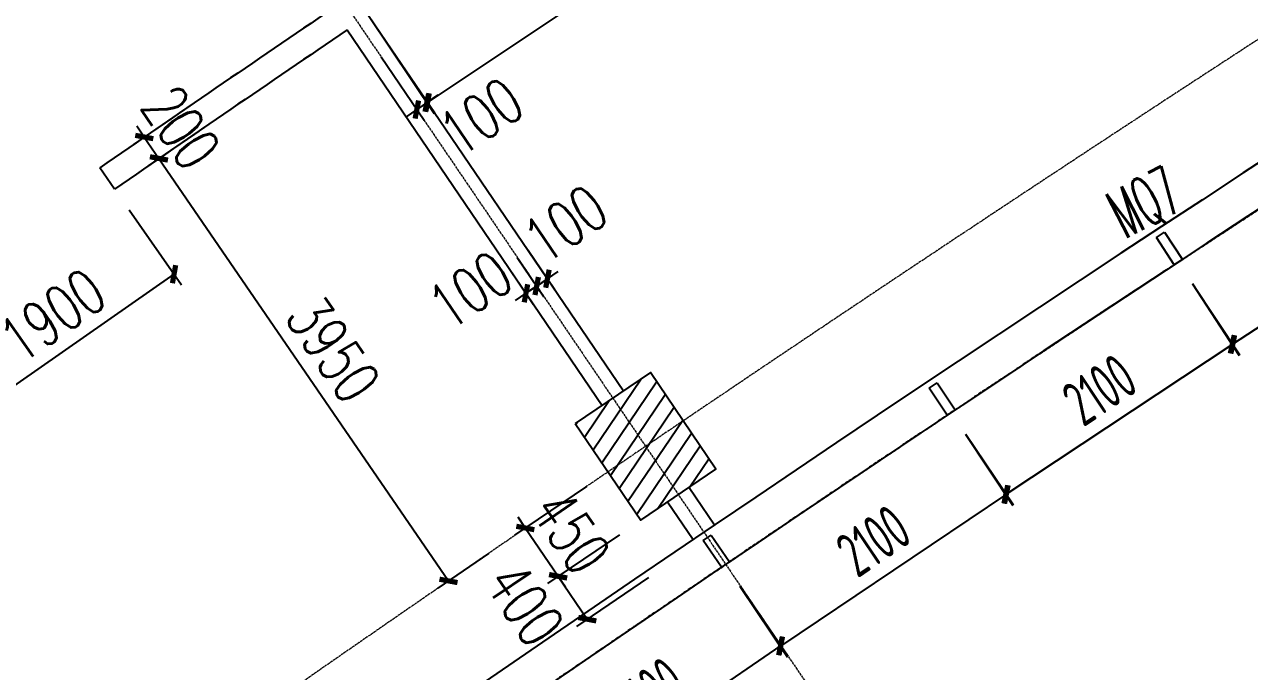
# Model space of a CAD drawing. Header units: millimetres. Extents: x -167 to 12027559, y -6694179 to 6449.
# Drawn here: x 11609061 to 11618505, y -6452986 to -6447995 of the extents above; entities that cross this region are included whole.
import ezdxf

# ---------------------------------------------------------------- set-up
doc = ezdxf.new("R2010")
doc.units = ezdxf.units.MM
doc.header["$LTSCALE"] = 10
for name, pattern in [('A1-RG-AXIS$0$CENTER', [50.8, 31.75, -6.35, 6.35, -6.35]), ('A1-RI-F1$0$442 Site - clean$0$DASHED', [0.75, 0.5, -0.25]), ('A1-RI-F1$0$442 Site - Ground$0$HIDDEN2', [0.1875, 0.125, -0.0625]), ('A1-RI-F1$0$CENTER2', [1.125, 0.75, -0.125, 0.125, -0.125]), ('A1-RI-F1$0$Dash', [6, 3, -3]), ('A1-RI-F1$0$HIDDEN', [0.375, 0.25, -0.125]), ('A1-RI-F1$0$SJX', [9, 6, -3]), ('A1-RI-F1$0$ZXX0', [15, 10, -2.5, 0, -2.5]), ('A1-RI-F1$0$ZXX1000', [18, 15, -1.25, 0.5, -1.25])]:
    doc.linetypes.add(name, pattern=pattern)
for name, color, linetype in [('A1-RD-1F$0$A-DIMS-1：100', 1, 'Continuous'), ('A1-RD-1F$0$A-GLAZ', 140, 'Continuous'), ('A1-RG-AXIS$0$A-COLU-HATH', 8, 'Continuous'), ('A1-RG-AXIS$0$A-COLUMN', 7, 'Continuous'), ('A1-RI-F1$0$442 Site - clean$0$0-dlc-li-contour', 31, 'A1-RI-F1$0$442 Site - clean$0$DASHED'), ('A1-RI-F1$0$442 Site - clean$0$mry-green area hatch', 76, 'Continuous'), ('A1-RI-F1$0$442 Site - clean$0$mry-roads', 2, 'Continuous'), ('A1-RI-F1$0$442 Site - clean$0$mry-water hatch', 154, 'Continuous'), ('A1-RI-F1$0$442 Site - Ground$0$mry-overhead', 253, 'A1-RI-F1$0$442 Site - Ground$0$HIDDEN2'), ('A1-RI-F1$0$A-DIMS-1：100', 1, 'Continuous'), ('A1-RI-F1$0$A-STRS-TREA', 50, 'Continuous'), ('A1-RI-F1$0$A-WALL', 7, 'Continuous'), ('A1-RI-F1$0$G-ACCS', 7, 'Continuous'), ('A1-RI-F1$0$G-EVAC', 5, 'Continuous'), ('A1-RI-F1$0$N-SYMB-DOOR', 13, 'Continuous'), ('A1-RI-F1$0$N-SYMB-DOOR1', 13, 'Continuous'), ('A1-RI-F1$0$N-SYMB-DOOR2', 13, 'Continuous'), ('A1-RI-F1$0$道路中线_N1', 7, 'Continuous'), ('A1-RI-F1$0$道路中线_中科路', 7, 'Continuous'), ('A1-RI-F1$0$道路中线_内部道路', 3, 'A1-RI-F1$0$CENTER2')]:
    doc.layers.add(name, color=color, linetype=linetype)
doc.layers.add('A1-RD-1F$0$A-X-PLOT', color=7, linetype='Continuous', plot=False)
doc.layers.add('A1-RG-AXIS$0$A-GRID', color=1, linetype='A1-RG-AXIS$0$CENTER', lineweight=9)
doc.layers.add('A1-RI-F1$0$车行道边线', color=5, linetype='A1-RI-F1$0$SJX', lineweight=40)
doc.styles.add('A1-RD-1F$0$XD2008', font='xd-hzs.shx', dxfattribs={"width": 0.7, "bigfont": 'xd-hztxt.shx'})
doc.styles.add('A1-RI-F1$0$ECADI-SYM', font='simplex.shx', dxfattribs={"width": 0.7, "bigfont": 'hztxt.shx'})
doc.styles.add('A1-RI-F1$0$XD2008', font='txt.shx', dxfattribs={"width": 0.7, "bigfont": 'xd-hztxt.shx'})
doc.dimstyles.new('A1-RD-1F$0$XD100$0', dxfattribs={"dimscale": 100, "dimtxt": 3.5, "dimasz": 2, "dimexe": 1, "dimexo": 2, "dimgap": 1, "dimtad": 1, "dimdec": 0, "dimdsep": 46, "dimtxsty": 'A1-RD-1F$0$XD2008', "dimblk": 'A1-RD-1F$0$_ArchTick', "dimblk1": 'A1-RD-1F$0$_ArchTick', "dimblk2": 'A1-RD-1F$0$_ArchTick', "dimsah": 1, "dimcen": 2.5, "dimclrd": 1, "dimclre": 1, "dimclrt": 4, "dimaunit": 1, "dimadec": 0, "dimazin": 0, "dimtfac": 1, "dimtdec": 0, "dimtix": 1, "dimtmove": 2, "dimatfit": 3, "dimfxl": 0, "dimtolj": 1, "dimtzin": 0, "dimarcsym": 0})
doc.dimstyles.new('A1-RI-F1$0$XD100$0', dxfattribs={"dimscale": 100, "dimtxt": 3.5, "dimasz": 2, "dimexe": 1, "dimexo": 2, "dimgap": 1, "dimtad": 1, "dimdec": 0, "dimdsep": 46, "dimtxsty": 'A1-RI-F1$0$XD2008', "dimblk1": 'A1-RI-F1$0$_ArchTick', "dimblk2": 'A1-RI-F1$0$_ArchTick', "dimsah": 1, "dimcen": 2.5, "dimclrd": 1, "dimclre": 1, "dimclrt": 4, "dimaunit": 1, "dimadec": 0, "dimazin": 0, "dimtfac": 1, "dimtdec": 0, "dimtix": 1, "dimtmove": 2, "dimatfit": 3, "dimfxl": 0, "dimtolj": 1, "dimtzin": 0, "dimarcsym": 0})

# ---------------------------------------------------------------- blocks, each defined once
blk = doc.blocks.new('A1-RG-AXIS$0$colu')
at = {"layer": 'A1-RG-AXIS$0$A-COLU-HATH', "linetype": 'ByBlock'}
h = blk.add_hatch(dxfattribs=at)
h.set_pattern_fill('ANSI31', color=256, scale=888, angle=11, style=0)
h.set_pattern_definition([(56, (-5304, 12651), (-92.02317055, 62.0704123), [])])
h.paths.add_polyline_path([(11591264.2, -6433838.8), (11591158.5, -6433556.8), (11590222.1, -6433907.7), (11590399.9, -6434382.1)])
h.paths.add_polyline_path([(11582705.6, -6437301.3), (11582516, -6436795.2), (11581579.6, -6437146.1), (11581701, -6437474.4)])
h.paths.add_polyline_path([(11590471.6, -6449023.6), (11591079.8, -6449817.4), (11591635.4, -6449391.7), (11591027.3, -6448597.9)])
h.paths.add_polyline_path([(11597647.1, -6443800.1), (11598173.7, -6444529.9), (11598741.4, -6444120.4), (11598214.8, -6443390.5)])
h.paths.add_polyline_path([(11585545.5, -6442593.7), (11586153.7, -6443387.5), (11586709.3, -6442961.8), (11586101.2, -6442168)])
h.paths.add_polyline_path([(11592849.2, -6437150.3), (11593375.8, -6437880.2), (11593943.4, -6437470.6), (11593416.8, -6436740.7)])
h.paths.add_polyline_path([(11606394.6, -6455923.8), (11606921.2, -6456653.6), (11607488.9, -6456244), (11606962.3, -6455514.2)])
h.paths.add_polyline_path([(11601625.9, -6449314.5), (11602152.5, -6450044.4), (11602720.2, -6449634.8), (11602193.6, -6448905)])
edge = h.paths.add_edge_path()
edge.add_arc((11595249.5, -6454684.4), 425, 0, 360)
edge = h.paths.add_edge_path()
edge.add_arc((11600175.9, -6461114.9), 425, 0, 360)
h.paths.add_polyline_path([(11613306.9, -6451073.5), (11613812.4, -6451818.2), (11614391.5, -6451425.1), (11613886.1, -6450680.4)])
h.paths.add_polyline_path([(11620355.7, -6446423.7), (11620839.5, -6447182.6), (11621429.7, -6446806.3), (11620945.9, -6446047.4)])
h.paths.add_polyline_path([(11615974.2, -6439551.7), (11616458.1, -6440310.5), (11617048.3, -6439934.2), (11616564.5, -6439175.3)])
h.paths.add_polyline_path([(11608730, -6444330.1), (11609235.4, -6445074.8), (11609814.6, -6444681.6), (11609309.2, -6443937)])
h.paths.add_polyline_path([(11600306.1, -6431918.8), (11600811.6, -6432663.5), (11601390.7, -6432270.4), (11600885.3, -6431525.7)])
h.paths.add_polyline_path([(11607910.2, -6426903.7), (11608394.1, -6427662.5), (11608984.3, -6427286.2), (11608500.5, -6426527.3)])
h.paths.add_polyline_path([(11630302.3, -6423284.6), (11630692.9, -6423982.7), (11631129.2, -6423738.6), (11630738.6, -6423040.4)])
h.paths.add_polyline_path([(11626248.1, -6416039.2), (11626638.7, -6416737.4), (11627075.1, -6416493.2), (11626684.4, -6415795.1)])
h.paths.add_polyline_path([(11627535, -6441978.3), (11627996.9, -6442750.7), (11628597.7, -6442391.5), (11628135.8, -6441619.1)])
h.paths.add_polyline_path([(11634839, -6437740.8), (11635278.5, -6438526.2), (11635889.4, -6438184.4), (11635449.9, -6437399)])
h.paths.add_polyline_path([(11615655.2, -6422108.9), (11616117.1, -6422881.3), (11616717.9, -6422522.1), (11616256, -6421749.7)])
h.paths.add_polyline_path([(11619863.2, -6429146.9), (11620325, -6429919.3), (11620925.8, -6429560.1), (11620464, -6428787.6)])
h.paths.add_polyline_path([(11630859.3, -6430628.5), (11631298.8, -6431413.9), (11631909.7, -6431072.1), (11631470.2, -6430286.7)])
h.paths.add_polyline_path([(11627538.8, -6424694.4), (11627978.3, -6425479.8), (11628589.1, -6425138), (11628149.7, -6424352.6)])
h.paths.add_polyline_path([(11623352.7, -6434983.2), (11623814.5, -6435755.7), (11624415.3, -6435396.5), (11623953.5, -6434624)])
h.paths.add_polyline_path([(11623534.7, -6417538.5), (11623974.1, -6418323.9), (11624585, -6417982.1), (11624145.5, -6417196.7)])
h.paths.add_polyline_path([(11635339.1, -6420464.1), (11635755.9, -6421261.8), (11636376.3, -6420937.7), (11635959.6, -6420140)])
h.paths.add_polyline_path([(11645506.5, -6407137.9), (11645842, -6407864.2), (11645388.1, -6408073.9), (11645052.6, -6407347.6)])
h.paths.add_polyline_path([(11648218.5, -6414201.1), (11648554, -6414927.4), (11649007.9, -6414717.7), (11648672.4, -6413991.5)])
h.paths.add_polyline_path([(11649797, -6429903.6), (11650190.6, -6430712.9), (11650820.1, -6430406.7), (11650426.4, -6429597.4)])
h.paths.add_polyline_path([(11632162.7, -6412872.3), (11631542.2, -6413196.4), (11632283.1, -6414614.6), (11632903.5, -6414290.4)])
h.paths.add_polyline_path([(11648552.6, -6404922.5), (11647914.6, -6405210.5), (11648572.8, -6406668.9), (11649210.9, -6406380.9)])
h.paths.add_polyline_path([(11638487.9, -6426491.2), (11638904.6, -6427288.9), (11639525, -6426964.7), (11639108.3, -6426167.1)])
h.paths.add_polyline_path([(11646232.1, -6422574.6), (11646625.7, -6423383.9), (11647255.2, -6423077.7), (11646861.6, -6422268.4)])
h.paths.add_polyline_path([(11643257.7, -6416459.6), (11643651.4, -6417268.9), (11644280.8, -6416962.8), (11643887.2, -6416153.4)])
edge = h.paths.add_edge_path()
edge.add_arc((11640554, -6410100.5), 425, 0, 360)
h.paths.add_polyline_path([(11642261.7, -6433714.8), (11642678.5, -6434512.5), (11643298.9, -6434188.4), (11642882.2, -6433390.7)])
h.paths.add_polyline_path([(11657438.5, -6426310.3), (11657808.8, -6427130.6), (11658446.8, -6426842.6), (11658076.5, -6426022.3)])
h.paths.add_polyline_path([(11654085.6, -6418882), (11654455.8, -6419702.3), (11655093.8, -6419414.3), (11654723.6, -6418594)])
h.paths.add_polyline_path([(11659423.4, -6409140.7), (11659769.9, -6409971.3), (11660416, -6409701.8), (11660069.4, -6408871.2)])
h.paths.add_polyline_path([(11651288, -6412684.1), (11651658.2, -6413504.4), (11652296.3, -6413216.4), (11651926, -6412396.1)])
h.paths.add_polyline_path([(11672567.5, -6404094.9), (11672841.4, -6404846.5), (11673311.2, -6404675.2), (11673037.2, -6403923.6)])
h.paths.add_polyline_path([(11669749.3, -6396288.4), (11670092.2, -6397229.1), (11670561.8, -6397057.7), (11670219.1, -6396117.2)])
h.paths.add_polyline_path([(11678236.4, -6409177.5), (11678567.9, -6410121), (11679228.3, -6409889), (11678896.8, -6408945.5)])
h.paths.add_polyline_path([(11675949.4, -6402667.6), (11676280.8, -6403611.1), (11676941.3, -6403379), (11676609.8, -6402435.6)])
h.paths.add_polyline_path([(11662041.8, -6415416.4), (11662388.4, -6416247), (11663034.4, -6415977.4), (11662687.8, -6415146.8)])
h.paths.add_polyline_path([(11670094.3, -6412180.7), (11670416.9, -6413020.9), (11671070.4, -6412770), (11670747.8, -6411929.8)])
h.paths.add_polyline_path([(11656265.8, -6401573.1), (11656650.9, -6402495.9), (11657296.9, -6402226.4), (11656911.8, -6401303.5)])
h.paths.add_polyline_path([(11664718.2, -6398177.2), (11665076.6, -6399110.8), (11665730.1, -6398859.9), (11665371.7, -6397926.3)])
h.paths.add_polyline_path([(11667657.1, -6405832.5), (11667979.7, -6406672.7), (11668633.2, -6406421.8), (11668310.6, -6405581.6)])
h.paths.add_polyline_path([(11673264.6, -6395025.5), (11673596.1, -6395968.9), (11674256.5, -6395736.9), (11673925, -6394793.5)])
edge = h.paths.add_edge_path()
edge.add_arc((11681417.1, -6417175.4), 425, 0, 360)
h.paths.add_polyline_path([(11673015.3, -6419789.2), (11673337.9, -6420629.5), (11673991.4, -6420378.6), (11673668.8, -6419538.4)])
h.paths.add_polyline_path([(11665180.1, -6422937.9), (11665526.7, -6423768.5), (11666172.7, -6423499), (11665826.1, -6422668.4)])
at = {"layer": 'A1-RG-AXIS$0$A-COLUMN'}
blk.add_lwpolyline([(11613306.9, -6451073.5), (11613812.4, -6451818.2), (11614391.5, -6451425.1), (11613886.1, -6450680.4)], close=True, dxfattribs=at)
blk = doc.blocks.new('A1-RG-AXIS')
at = {"layer": 'A1-RG-AXIS$0$A-GRID', "linetype": 'A1-RG-AXIS$0$CENTER', "ltscale": 0.05}
blk.add_lwpolyline([(11682866.1, -6392336.6, 0.10373), (11569674.9, -6456283.6, 0.10373)], format="xyb", dxfattribs=at)
at = {"layer": 'A1-RG-AXIS$0$A-GRID', "ltscale": 0.05}
for points in [[(11690526.8, -6414141.5, 0.104527), (11584753.6, -6473784.9)], [(11691982.8, -6418505.6, 0.104638), (11587756.3, -6477270.1)]]:
    blk.add_lwpolyline(points, format="xyb", dxfattribs=at)
at = {"layer": 'A1-RG-AXIS$0$A-GRID', "linetype": 'A1-RG-AXIS$0$CENTER', "ltscale": 0.05}
blk.add_lwpolyline([(11595822.2, -6424689.2), (11619186.6, -6459113.1)], dxfattribs=at)
blk.add_arc((11778731.9, -6694178.6), 308600, 107.574373, 131.323037, dxfattribs=at)
at = {"layer": 'A1-RG-AXIS$0$A-GRID', "ltscale": 0.05}
blk.add_arc((11778731.9, -6694178.6), 301700, 107.53359, 131.336201, dxfattribs=at)
at = {"layer": 'A1-RG-AXIS$0$A-COLU-HATH', "linetype": 'ByBlock'}
blk.add_blockref('A1-RG-AXIS$0$colu', (0, 0), dxfattribs=at)
blk = doc.blocks.new('A1-RI-F1$0$_ArchTick')
at = {"color": 0, "linetype": 'ByBlock', "const_width": 0.4}
blk.add_lwpolyline([(-0.5, -0.5), (0.5, 0.5)], dxfattribs=at)
blk = doc.blocks.new('*D314')
at = {"layer": 'A1-RI-F1$0$A-DIMS-1：100', "color": 1, "linetype": 'ByBlock', "lineweight": -2}
for p, q in [((11615100.9, -6445661.3), (11615606.5, -6446417.8)), ((11615550.9, -6446334.7), (11612162.5, -6448599.1)), ((11611712.5, -6447925.7), (11612218.1, -6448682.2))]:
    blk.add_line(p, q, dxfattribs=at)
at = {"layer": 'Defpoints', "color": 0, "linetype": 'ByBlock'}
for p in [(11614989.7, -6445495), (11611601.4, -6447759.4), (11612162.5, -6448599.1)]:
    blk.add_point(p, dxfattribs=at)
at = {"layer": 'A1-RI-F1$0$A-DIMS-1：100', "color": 1, "linetype": 'ByBlock', "lineweight": -2, "xscale": 100, "yscale": 100, "zscale": 100}
for p, rotation in [((11615550.9, -6446334.7), 33.75444240982432), ((11612162.5, -6448599.1), 213.7544424098243)]:
    blk.add_blockref('A1-RI-F1$0$_ArchTick', p, dxfattribs=dict(at, rotation=rotation))
at = {"layer": 'A1-RI-F1$0$A-DIMS-1：100', "color": 4, "linetype": 'ByBlock', "insert": (11613703.9, -6447238.2), "char_height": 350, "attachment_point": 5, "rotation": 33.75444, "style": 'A1-RI-F1$0$XD2008'}
blk.add_mtext('\\A1;4075', dxfattribs=at)
blk = doc.blocks.new('*D315')
at = {"layer": 'A1-RI-F1$0$A-DIMS-1：100', "color": 1, "linetype": 'ByBlock', "lineweight": -2}
for p, q in [((11611893.3, -6448189.5), (11612224.7, -6448677.7)), ((11611810.6, -6448245.6), (11612142, -6448733.9)), ((11612168.5, -6448595), (11612251.3, -6448538.8)), ((11612085.8, -6448651.2), (11612003.1, -6448707.3)), ((11612168.5, -6448595), (11612085.8, -6448651.2))]:
    blk.add_line(p, q, dxfattribs=at)
at = {"layer": 'Defpoints', "color": 0, "linetype": 'ByBlock'}
for p in [(11611698.3, -6448080.2), (11611781, -6448024), (11612085.8, -6448651.2)]:
    blk.add_point(p, dxfattribs=at)
at = {"layer": 'A1-RI-F1$0$A-DIMS-1：100', "color": 1, "linetype": 'ByBlock', "lineweight": -2, "xscale": 100, "yscale": 100, "zscale": 100}
for p, rotation in [((11612085.8, -6448651.2), 34.16579703340448), ((11612168.5, -6448595), 214.1657970334045)]:
    blk.add_blockref('A1-RI-F1$0$_ArchTick', p, dxfattribs=dict(at, rotation=rotation))
at = {"layer": 'A1-RI-F1$0$A-DIMS-1：100', "color": 4, "linetype": 'ByBlock', "insert": (11612582.9, -6448705.9), "char_height": 350, "attachment_point": 5, "rotation": 34.1658, "style": 'A1-RI-F1$0$XD2008'}
blk.add_mtext('\\A1;100', dxfattribs=at)
blk = doc.blocks.new('A1-RD-1F$0$_ArchTick')
at = {"color": 0, "linetype": 'ByBlock', "const_width": 0.4}
blk.add_lwpolyline([(-0.5, -0.5), (0.5, 0.5)], dxfattribs=at)
blk = doc.blocks.new('*D812')
at = {"layer": 'A1-RD-1F$0$A-DIMS-1：100', "color": 1, "linetype": 'ByBlock', "lineweight": -2}
for p, q in [((11619824.1, -6448846.9), (11620184.9, -6449399.6)), ((11620130.3, -6449315.9), (11618371.8, -6450463.8)), ((11618065.7, -6449994.9), (11618426.5, -6450547.6))]:
    blk.add_line(p, q, dxfattribs=at)
at = {"layer": 'Defpoints', "color": 0, "linetype": 'ByBlock'}
for p in [(11619714.8, -6448679.5), (11617956.3, -6449827.4), (11618371.8, -6450463.8)]:
    blk.add_point(p, dxfattribs=at)
at = {"layer": 'A1-RD-1F$0$A-DIMS-1：100', "color": 1, "linetype": 'ByBlock', "lineweight": -2, "xscale": 100, "yscale": 100, "zscale": 100}
for p, rotation in [((11620130.3, -6449315.9), 33.13740925475622), ((11618371.8, -6450463.8), 213.1374092547562)]:
    blk.add_blockref('A1-RD-1F$0$_ArchTick', p, dxfattribs=dict(at, rotation=rotation))
at = {"layer": 'A1-RD-1F$0$A-DIMS-1：100', "color": 4, "linetype": 'ByBlock', "insert": (11619100.7, -6449659.6), "char_height": 350, "attachment_point": 5, "rotation": 33.13741, "style": 'A1-RD-1F$0$XD2008'}
blk.add_mtext('\\A1;2100', dxfattribs=at)
blk = doc.blocks.new('*D813')
at = {"layer": 'A1-RD-1F$0$A-DIMS-1：100', "color": 1, "linetype": 'ByBlock', "lineweight": -2}
for p, q in [((11618066.9, -6449994.1), (11618431.6, -6450544.2)), ((11618376.4, -6450460.8), (11616626.2, -6451621.4)), ((11616316.7, -6451154.7), (11616681.5, -6451704.7))]:
    blk.add_line(p, q, dxfattribs=at)
at = {"layer": 'Defpoints', "color": 0, "linetype": 'ByBlock'}
for p in [(11617956.3, -6449827.4), (11616206.2, -6450988), (11616626.2, -6451621.4)]:
    blk.add_point(p, dxfattribs=at)
at = {"layer": 'A1-RD-1F$0$A-DIMS-1：100', "color": 1, "linetype": 'ByBlock', "lineweight": -2, "xscale": 100, "yscale": 100, "zscale": 100}
for p, rotation in [((11618376.4, -6450460.8), 33.54876512828285), ((11616626.2, -6451621.4), 213.5487651282828)]:
    blk.add_blockref('A1-RD-1F$0$_ArchTick', p, dxfattribs=dict(at, rotation=rotation))
at = {"layer": 'A1-RD-1F$0$A-DIMS-1：100', "color": 4, "linetype": 'ByBlock', "insert": (11617349.3, -6450811.9), "char_height": 350, "attachment_point": 5, "rotation": 33.54877, "style": 'A1-RD-1F$0$XD2008'}
blk.add_mtext('\\A1;2100', dxfattribs=at)
blk = doc.blocks.new('*D814')
at = {"layer": 'A1-RD-1F$0$A-DIMS-1：100', "color": 1, "linetype": 'ByBlock', "lineweight": -2}
for p, q in [((11616317.9, -6451153.9), (11616686.5, -6451701.3)), ((11616630.7, -6451618.4), (11614888.7, -6452791.3)), ((11614576, -6452326.8), (11614944.6, -6452874.2))]:
    blk.add_line(p, q, dxfattribs=at)
at = {"layer": 'Defpoints', "color": 0, "linetype": 'ByBlock'}
for p in [(11616206.2, -6450988), (11614464.3, -6452160.9), (11614888.7, -6452791.3)]:
    blk.add_point(p, dxfattribs=at)
at = {"layer": 'A1-RD-1F$0$A-DIMS-1：100', "color": 1, "linetype": 'ByBlock', "lineweight": -2, "xscale": 100, "yscale": 100, "zscale": 100}
for p, rotation in [((11616630.7, -6451618.4), 33.95447421643642), ((11614888.7, -6452791.3), 213.9544742164364)]:
    blk.add_blockref('A1-RD-1F$0$_ArchTick', p, dxfattribs=dict(at, rotation=rotation))
at = {"layer": 'A1-RD-1F$0$A-DIMS-1：100', "color": 4, "linetype": 'ByBlock', "insert": (11615606.1, -6451976.7), "char_height": 350, "attachment_point": 5, "rotation": 33.95447, "style": 'A1-RD-1F$0$XD2008'}
blk.add_mtext('\\A1;2100', dxfattribs=at)
blk = doc.blocks.new('*D815')
at = {"layer": 'A1-RD-1F$0$A-DIMS-1：100', "color": 1, "linetype": 'ByBlock', "lineweight": -2}
for p, q in [((11614577.2, -6452326), (11614948.3, -6452868.4)), ((11614891.8, -6452785.8), (11613158.6, -6453971.6)), ((11612844, -6453511.7), (11613215.1, -6454054.1))]:
    blk.add_line(p, q, dxfattribs=at)
at = {"layer": 'Defpoints', "color": 0, "linetype": 'ByBlock'}
for p in [(11614464.3, -6452160.9), (11612731, -6453346.6), (11613158.6, -6453971.6)]:
    blk.add_point(p, dxfattribs=at)
at = {"layer": 'A1-RD-1F$0$A-DIMS-1：100', "color": 1, "linetype": 'ByBlock', "lineweight": -2, "xscale": 100, "yscale": 100, "zscale": 100}
for p, rotation in [((11614891.8, -6452785.8), 34.37711984863993), ((11613158.6, -6453971.6), 214.3771198486399)]:
    blk.add_blockref('A1-RD-1F$0$_ArchTick', p, dxfattribs=dict(at, rotation=rotation))
at = {"layer": 'A1-RD-1F$0$A-DIMS-1：100', "color": 4, "linetype": 'ByBlock', "insert": (11613869.9, -6453151.7), "char_height": 350, "attachment_point": 5, "rotation": 34.37712, "style": 'A1-RD-1F$0$XD2008'}
blk.add_mtext('\\A1;2100', dxfattribs=at)
blk = doc.blocks.new('A1-RD-1F$0$chuangkuang')
at = {"layer": 'A1-RD-1F$0$A-X-PLOT', "linetype": 'ByBlock'}
for p, q in [((11593433.2, -6456040.2), (11593630.5, -6455886.8)), ((11593630.5, -6455886.8), (11593676.6, -6455946)), ((11593676.6, -6455946), (11593479.2, -6456099.4)), ((11593479.2, -6456099.4), (11593433.2, -6456040.2))]:
    blk.add_line(p, q, dxfattribs=at)
blk = doc.blocks.new('*D539')
at = {"layer": 'A1-RI-F1$0$A-DIMS-1：100', "color": 1, "linetype": 'ByBlock', "lineweight": -2}
for p, q in [((11610335.5, -6448622.6), (11609901.8, -6448919.6)), ((11609984.3, -6448863.1), (11609927.8, -6448780.6)), ((11610448.5, -6448787.7), (11610014.8, -6449084.6)), ((11609984.3, -6448863.1), (11610097.3, -6449028.1)), ((11610097.3, -6449028.1), (11610153.8, -6449110.7))]:
    blk.add_line(p, q, dxfattribs=at)
at = {"layer": 'Defpoints', "color": 0, "linetype": 'ByBlock'}
for p in [(11610500.5, -6448509.6), (11610613.5, -6448674.7), (11610097.3, -6449028.1)]:
    blk.add_point(p, dxfattribs=at)
at = {"layer": 'A1-RI-F1$0$A-DIMS-1：100', "color": 1, "linetype": 'ByBlock', "lineweight": -2, "xscale": 100, "yscale": 100, "zscale": 100}
for p, rotation in [((11609984.3, -6448863.1), 304.4029147357534), ((11610097.3, -6449028.1), 124.4029147357534)]:
    blk.add_blockref('A1-RI-F1$0$_ArchTick', p, dxfattribs=dict(at, rotation=rotation))
at = {"layer": 'A1-RI-F1$0$A-DIMS-1：100', "color": 4, "linetype": 'ByBlock', "insert": (11610267.7, -6448790.3), "char_height": 350, "attachment_point": 5, "rotation": 304.40291, "style": 'A1-RI-F1$0$XD2008'}
blk.add_mtext('\\A1;200', dxfattribs=at)
blk = doc.blocks.new('*D540')
at = {"layer": 'A1-RI-F1$0$A-DIMS-1：100', "color": 1, "linetype": 'ByBlock', "lineweight": -2}
for p, q in [((11610406.2, -6448816.7), (11610014.8, -6449084.8)), ((11610097.3, -6449028.2), (11612329.7, -6452286.9)), ((11612638.6, -6452075.4), (11612247.2, -6452343.5))]:
    blk.add_line(p, q, dxfattribs=at)
at = {"layer": 'Defpoints', "color": 0, "linetype": 'ByBlock'}
for p in [(11610571.2, -6448703.6), (11612803.6, -6451962.3), (11612329.7, -6452286.9)]:
    blk.add_point(p, dxfattribs=at)
at = {"layer": 'A1-RI-F1$0$A-DIMS-1：100', "color": 1, "linetype": 'ByBlock', "lineweight": -2, "xscale": 100, "yscale": 100, "zscale": 100}
for p, rotation in [((11610097.3, -6449028.2), 124.4127856763193), ((11612329.7, -6452286.9), 304.4127856763193)]:
    blk.add_blockref('A1-RI-F1$0$_ArchTick', p, dxfattribs=dict(at, rotation=rotation))
at = {"layer": 'A1-RI-F1$0$A-DIMS-1：100', "color": 4, "linetype": 'ByBlock', "insert": (11611440.4, -6450502.2), "char_height": 350, "attachment_point": 5, "rotation": 304.41279, "style": 'A1-RI-F1$0$XD2008'}
blk.add_mtext('\\A1;3950', dxfattribs=at)
blk = doc.blocks.new('*D555')
at = {"layer": 'A1-RI-F1$0$A-DIMS-1：100', "color": 1, "linetype": 'ByBlock', "lineweight": -2}
for p, q in [((11613394.3, -6451558.3), (11612839.3, -6451935)), ((11612922.1, -6451878.9), (11612865.9, -6451796.1)), ((11612922.1, -6451878.9), (11613174.6, -6452251)), ((11613646.9, -6451930.5), (11613091.9, -6452307.2)), ((11613174.6, -6452251), (11613230.8, -6452333.8))]:
    blk.add_line(p, q, dxfattribs=at)
at = {"layer": 'Defpoints', "color": 0, "linetype": 'ByBlock'}
for p in [(11613559.8, -6451446), (11613812.4, -6451818.2), (11613174.6, -6452251)]:
    blk.add_point(p, dxfattribs=at)
at = {"layer": 'A1-RI-F1$0$A-DIMS-1：100', "color": 1, "linetype": 'ByBlock', "lineweight": -2, "xscale": 100, "yscale": 100, "zscale": 100}
for p, rotation in [((11612922.1, -6451878.9), 304.1657970280825), ((11613174.6, -6452251), 124.1657970280825)]:
    blk.add_blockref('A1-RI-F1$0$_ArchTick', p, dxfattribs=dict(at, rotation=rotation))
at = {"layer": 'A1-RI-F1$0$A-DIMS-1：100', "color": 4, "linetype": 'ByBlock', "insert": (11613275.9, -6451910.5), "char_height": 350, "attachment_point": 5, "rotation": 304.1658, "style": 'A1-RI-F1$0$XD2008'}
blk.add_mtext('\\A1;450', dxfattribs=at)
blk = doc.blocks.new('*D556')
at = {"layer": 'A1-RI-F1$0$A-DIMS-1：100', "color": 1, "linetype": 'ByBlock', "lineweight": -2}
for p, q in [((11613647, -6451930.7), (11613092.4, -6452308.1)), ((11613175.1, -6452251.8), (11613400.1, -6452582.6)), ((11613872.1, -6452261.5), (11613317.5, -6452638.9))]:
    blk.add_line(p, q, dxfattribs=at)
at = {"layer": 'Defpoints', "color": 0, "linetype": 'ByBlock'}
for p in [(11613812.4, -6451818.2), (11614037.4, -6452149), (11613400.1, -6452582.6)]:
    blk.add_point(p, dxfattribs=at)
at = {"layer": 'A1-RI-F1$0$A-DIMS-1：100', "color": 1, "linetype": 'ByBlock', "lineweight": -2, "xscale": 100, "yscale": 100, "zscale": 100}
for p, rotation in [((11613175.1, -6452251.8), 124.2336061053544), ((11613400.1, -6452582.6), 304.2336061053543)]:
    blk.add_blockref('A1-RI-F1$0$_ArchTick', p, dxfattribs=dict(at, rotation=rotation))
at = {"layer": 'A1-RI-F1$0$A-DIMS-1：100', "color": 4, "linetype": 'ByBlock', "insert": (11612919.1, -6452467.2), "char_height": 350, "attachment_point": 5, "rotation": 304.23361, "style": 'A1-RI-F1$0$XD2008'}
blk.add_mtext('\\A1;400', dxfattribs=at)
blk = doc.blocks.new('*D482')
at = {"layer": 'A1-RI-F1$0$A-DIMS-1：100', "color": 1, "linetype": 'ByBlock', "lineweight": -2}
for p, q in [((11612860.3, -6449792.3), (11613065.9, -6450095.2)), ((11612943.1, -6449736.1), (11613148.7, -6450039)), ((11613092.5, -6449956.3), (11613009.8, -6450012.5)), ((11613092.5, -6449956.3), (11613175.2, -6449900.1)), ((11613009.8, -6450012.5), (11612927, -6450068.6))]:
    blk.add_line(p, q, dxfattribs=at)
at = {"layer": 'Defpoints', "color": 0, "linetype": 'ByBlock'}
for p in [(11612830.7, -6449570.6), (11612748, -6449626.8), (11613009.8, -6450012.5)]:
    blk.add_point(p, dxfattribs=at)
at = {"layer": 'A1-RI-F1$0$A-DIMS-1：100', "color": 1, "linetype": 'ByBlock', "lineweight": -2, "xscale": 100, "yscale": 100, "zscale": 100}
for p, rotation in [((11613092.5, -6449956.3), 214.1657970334045), ((11613009.8, -6450012.5), 34.16579703340448)]:
    blk.add_blockref('A1-RI-F1$0$_ArchTick', p, dxfattribs=dict(at, rotation=rotation))
at = {"layer": 'A1-RI-F1$0$A-DIMS-1：100', "color": 4, "linetype": 'ByBlock', "insert": (11613231.8, -6449533.5), "char_height": 350, "attachment_point": 5, "rotation": 34.1658, "style": 'A1-RI-F1$0$XD2008'}
blk.add_mtext('\\A1;100', dxfattribs=at)
blk = doc.blocks.new('*D483')
at = {"layer": 'A1-RI-F1$0$A-DIMS-1：100', "color": 1, "linetype": 'ByBlock', "lineweight": -2}
for p, q in [((11612786.6, -6449861.8), (11612983.2, -6450151.4)), ((11612869.4, -6449805.6), (11613065.9, -6450095.2)), ((11613009.8, -6450012.5), (11613092.5, -6449956.3)), ((11612927, -6450068.6), (11612844.3, -6450124.8)), ((11613009.8, -6450012.5), (11612927, -6450068.6))]:
    blk.add_line(p, q, dxfattribs=at)
at = {"layer": 'Defpoints', "color": 0, "linetype": 'ByBlock'}
for p in [(11612674.3, -6449696.3), (11612757, -6449640.1), (11612927, -6450068.6)]:
    blk.add_point(p, dxfattribs=at)
at = {"layer": 'A1-RI-F1$0$A-DIMS-1：100', "color": 1, "linetype": 'ByBlock', "lineweight": -2, "xscale": 100, "yscale": 100, "zscale": 100}
for p, rotation in [((11612927, -6450068.6), 34.16579703277321), ((11613009.8, -6450012.5), 214.1657970327732)]:
    blk.add_blockref('A1-RI-F1$0$_ArchTick', p, dxfattribs=dict(at, rotation=rotation))
at = {"layer": 'A1-RI-F1$0$A-DIMS-1：100', "color": 4, "linetype": 'ByBlock', "insert": (11612498.5, -6450043.6), "char_height": 350, "attachment_point": 5, "rotation": 34.1658, "style": 'A1-RI-F1$0$XD2008'}
blk.add_mtext('\\A1;100', dxfattribs=at)
blk = doc.blocks.new('A1-RI-F1$0$A$C6B365CFD')
at = {"layer": 'A1-RI-F1$0$442 Site - clean$0$mry-green area hatch'}
h = blk.add_hatch(dxfattribs=at)
h.set_pattern_fill('GRASS', color=256, scale=1200, angle=71.94682, style=0)
h.set_pattern_definition([(161.94682, (-11520186.1, 6499236.26), (-1069.71302, -543.795965), [225, -1472.05628]), (116.94682, (-11520186.1, 6499236.3), (-1069.71302, -543.79596), [225, -975]), (206.94682, (-11520186.1, 6499236.3), (543.79596, -1069.71302), [225, -975])])
h.paths.add_polyline_path([(66021.8, 2130.6, -0.051626), (71413.1, 7329.9, -0.053448), (90570.6, 18360, 0.042333), (93537, 19981.5, -0.008341), (111143.7, 31221.2, -0.044789), (155520.7, 51675.1), (154685.2, 58163.4, 0.05968), (97087.5, 30194.9, 0.074603)])
at = {"layer": 'A1-RI-F1$0$442 Site - clean$0$mry-water hatch'}
h = blk.add_hatch(dxfattribs=at)
h.set_pattern_fill('ANSI36', color=256, scale=10000, style=0, double=1)
h.set_pattern_definition([(45, (11631555.6, 4045443.5), (662.91261, 2430.67956), [3125, -625, 0, -625])])
edge = h.paths.add_edge_path(flags=17)
edge.add_line((53014, 9796.6), (55487.6, 11067.5))
edge.add_line((55487.6, 11067.5), (57457.2, 11674.9))
edge.add_line((57457.2, 11674.9), (60249.3, 13316.4))
edge.add_line((60249.3, 13316.4), (63041.4, 14958))
edge.add_line((63041.4, 14958), (65130.9, 16665.3))
edge.add_line((65130.9, 16665.3), (66916.6, 17610.1))
edge.add_line((66916.6, 17610.1), (68247.1, 18415))
edge.add_line((68247.1, 18415), (68947.4, 18992.4))
edge.add_line((68947.4, 18992.4), (70277.9, 19657.2))
edge.add_line((70277.9, 19657.2), (71248.3, 20287.9))
edge.add_line((71248.3, 20287.9), (72458.4, 20584.5))
edge.add_line((72458.4, 20584.5), (73766.1, 21200))
edge.add_line((73766.1, 21200), (74285, 21580.5))
edge.add_line((74285, 21580.5), (74756.4, 21869.2))
edge.add_line((74756.4, 21869.2), (75167, 22241.6))
edge.add_line((75167, 22241.6), (75771.8, 22640.6))
edge.add_line((75771.8, 22640.6), (76483.4, 22982.7))
edge.add_arc((240588.4, -192829.3), 271118.5, 108.609446, 127.249608, ccw=False)
edge.add_line((154070.2, 64114), (154830, 58213.4))
edge.add_arc((242629.7, -196239.4), 269174.7, 109.037143, 122.731148)
edge.add_arc((175076.5, -87360.9), 141073.2, 123.561115, 141.151768)
edge.add_arc((62846.2, 2979.5), 3000, 220.74312, 321.90678, ccw=False)
edge.add_line((60573.3, 1021.5), (53014, 9796.6))
edge.add_line((53014, 9796.6), (53014, 9796.6))
at = {"layer": 'A1-RI-F1$0$442 Site - clean$0$0-dlc-li-contour', "ltscale": 200}
blk.add_open_spline([(68749.4, 456.2), (70816.9, 2395), (78282.7, 9002.5), (96434.4, 20046.8), (127126, 35476.1), (165716.5, 49438.4), (196097.2, 55192.6), (210151.6, 53840.7)], degree=3, knots=[11277.073383, 11277.073383, 11277.073383, 11277.073383, 19779.716963, 41235.652166, 74625.278099, 122716.965484, 164709.015764, 164709.015764, 164709.015764, 164709.015764], dxfattribs=at)
at = {"layer": 'A1-RI-F1$0$442 Site - clean$0$mry-roads', "linetype": 'A1-RI-F1$0$HIDDEN'}
blk.add_lwpolyline([(55643.7, 11115.6), (57457.2, 11674.9), (60249.3, 13316.4), (63041.4, 14958), (65130.9, 16665.3), (66916.6, 17610.1), (68247.1, 18415), (68947.4, 18992.4), (70277.9, 19657.2), (71248.3, 20287.9), (72458.4, 20584.5), (73766.1, 21200), (74285, 21580.5), (74756.4, 21869.2), (75167, 22241.6), (75771.8, 22640.6), (76483.4, 22982.7, -0.081513), (154070.2, 64114), (154830, 58213.4, 0.059823), (97087.5, 30194.9, 0.076905), (65207.2, 1128.7, -0.083814), (64468.8, 456.2, -0.083814)], format="xyb", dxfattribs=at)
at = {"layer": 'A1-RI-F1$0$442 Site - clean$0$mry-roads', "ltscale": 200}
for radius, start, end in [(284500, 109.409263, 130.715845), (275500, 109.774017, 135.403601)]:
    blk.add_arc((240704.3, -192974.7), radius, start, end, dxfattribs=at)
at = {"layer": 'A1-RI-F1$0$车行道边线', "linetype": 'A1-RI-F1$0$SJX', "lineweight": -3}
for radius, start, end in [(284500, 109.409263, 130.715845), (275500, 109.474514, 135.403601)]:
    blk.add_arc((240704.3, -192974.7), radius, start, end, dxfattribs=at)
at = {"layer": 'A1-RI-F1$0$道路中线_N1', "color": 1, "linetype": 'A1-RI-F1$0$ZXX0', "ltscale": 0.5}
blk.add_arc((240704.3, -192974.7), 280000, 103.387767, 136.304596, dxfattribs=at)
blk.add_arc((240704.3, -192974.7), 280000, 103.387767, 136.304596, dxfattribs=at)
at = {"layer": 'A1-RI-F1$0$道路中线_中科路', "color": 6, "linetype": 'A1-RI-F1$0$ZXX1000', "ltscale": 150}
blk.add_arc((240704.3, -192974.7), 280000, 107.572473, 136.304596, dxfattribs=at)
at = {"layer": 'A1-RI-F1$0$道路中线_内部道路', "ltscale": 10}
blk.add_arc((240588.4, -192829.3), 331118.5, 95.274126, 136.563345, dxfattribs=at)
blk = doc.blocks.new('A1-RI-F1$0$mc')
at = {"layer": 'A1-RI-F1$0$N-SYMB-DOOR', "style": 'A1-RI-F1$0$ECADI-SYM', "width": 0.7}
for tag, p in [('门窗主编号1', (55.7, -311.3)), ('门窗主编号2', (667.6, -311.3))]:
    blk.add_attdef(tag, p, '', height=180, dxfattribs=at)
at = {"layer": 'A1-RI-F1$0$N-SYMB-DOOR', "style": 'A1-RI-F1$0$ECADI-SYM', "width": 0.7, "flags": 1}
for tag, p in [('洞口尺寸(宽X高)', (55.6, -717.2)), ('备注', (57.1, -921.2))]:
    blk.add_attdef(tag, p, '', height=180, dxfattribs=at)
at = {"layer": 'A1-RI-F1$0$N-SYMB-DOOR1', "style": 'A1-RI-F1$0$ECADI-SYM', "width": 0.7}
blk.add_attdef('门窗辅编号1', (55.7, -516.1), '', height=180, dxfattribs=at)
at = {"layer": 'A1-RI-F1$0$N-SYMB-DOOR2', "style": 'A1-RI-F1$0$ECADI-SYM', "width": 0.7}
blk.add_attdef('门窗辅编号2', (311.5, -516.1), '', height=180, dxfattribs=at)
blk = doc.blocks.new('*D92')
at = {"layer": 'A1-RI-F1$0$A-DIMS-1：100', "color": 1, "linetype": 'ByBlock', "lineweight": -2}
for p, q in [((11609867.6, -6449424.9), (11610271.3, -6450003.2)), ((11608656, -6451008.7), (11610214, -6449921.2)), ((11608309.6, -6450512.4), (11608713.3, -6451090.7))]:
    blk.add_line(p, q, dxfattribs=at)
at = {"layer": 'Defpoints', "color": 0, "linetype": 'ByBlock'}
for p in [(11609753.1, -6449260.9), (11610214, -6449921.2), (11608195.1, -6450348.4)]:
    blk.add_point(p, dxfattribs=at)
at = {"layer": 'A1-RI-F1$0$A-DIMS-1：100', "color": 1, "linetype": 'ByBlock', "lineweight": -2, "xscale": 100, "yscale": 100, "zscale": 100}
for p, rotation in [((11610214, -6449921.2), 34.91604315173745), ((11608656, -6451008.7), 214.9160431517375)]:
    blk.add_blockref('A1-RI-F1$0$_ArchTick', p, dxfattribs=dict(at, rotation=rotation))
at = {"layer": 'A1-RI-F1$0$A-DIMS-1：100', "color": 4, "linetype": 'ByBlock', "insert": (11609277.6, -6450239.5), "char_height": 350, "attachment_point": 5, "rotation": 34.91604, "style": 'A1-RI-F1$0$XD2008'}
blk.add_mtext('\\A1;1900', dxfattribs=at)
blk = doc.blocks.new('A1-RD-1F')
at = {"layer": 'A1-RD-1F$0$A-GLAZ', "ltscale": 0.25}
for radius, start, end in [(292800, 108.984811, 127.828852), (292500, 108.926088, 127.887577)]:
    blk.add_arc((11778729.3, -6694180.2), radius, start, end, dxfattribs=at)
at = {"layer": 'A1-RD-1F$0$A-X-PLOT', "linetype": 'ByBlock'}
for p, rotation in [((4267374.1, -17497813.9), 85.47509873457298), ((4345131.6, -17551462.7), 85.88645362438068), ((4421088.6, -17603143.5), 86.28658863685423)]:
    blk.add_blockref('A1-RD-1F$0$chuangkuang', p, dxfattribs=dict(at, rotation=rotation))
at = {"layer": 'A1-RD-1F$0$A-DIMS-1：100', "color": 3, "linetype": 'ByBlock'}
for p1, p2, distance, picture, middle in [((11619714.8, -6448679.5), (11617956.3, -6449827.4), 760, '*D812', (11619100.7, -6449659.6)), ((11617956.3, -6449827.4), (11616206.2, -6450988), 760, '*D813', (11617349.3, -6450811.9)), ((11616206.2, -6450988), (11614464.3, -6452160.9), 760, '*D814', (11615606.1, -6451976.7)), ((11614464.3, -6452160.9), (11612731, -6453346.6), 757.2, '*D815', (11613869.9, -6453151.7))]:
    dim = blk.add_aligned_dim(p1=p1, p2=p2, distance=distance, dimstyle='A1-RD-1F$0$XD100$0', override={"dimasz": 1}, dxfattribs=at)
    dim.commit()
    dim.dimension.update_dxf_attribs({"geometry": picture, "text_midpoint": middle})
blk = doc.blocks.new('A1-RI-F1')
at = {"layer": 'A1-RI-F1$0$442 Site - Ground$0$mry-overhead', "ltscale": 20}
blk.add_lwpolyline([(11758094.7, -6402408, 0.007577), (11749262.8, -6403167.4), (11748849.8, -6399088.2, 0.055784), (11684355.1, -6412994.7), (11685659.4, -6416881.7, 0.084561), (11599102.7, -6463333.3), (11592164.5, -6454413.7), (11594248, -6452806.9, 0.000043), (11592636.5, -6450703.6, 0.017034), (11576445.4, -6463980.2), (11589775.6, -6479462.5, -0.164141), (11758553.3, -6408891.5, -0.164141)], format="xyb", dxfattribs=at)
at = {"layer": 'A1-RI-F1$0$A-STRS-TREA'}
for radius, end in [(288150, 129.400757), (287850, 129.459087)]:
    blk.add_arc((11778731.9, -6694178.6), radius, 94.045841, end, dxfattribs=at)
at = {"layer": 'A1-RI-F1$0$A-WALL', "linetype": 'ByBlock'}
for p, q in [((11611713.7, -6447924.9), (11613679.3, -6450820.8)), ((11611548.2, -6448037.2), (11613513.8, -6450933.1)), ((11609755.5, -6449264.4), (11609640.9, -6449100.5)), ((11614184.7, -6451565.5), (11614381.2, -6451855)), ((11614019.2, -6451677.8), (11614215.7, -6451967.3))]:
    blk.add_line(p, q, dxfattribs=at)
for radius, start, end in [(297750, 124.18504, 124.603645), (297550, 124.185053, 124.603386)]:
    blk.add_arc((11778731.9, -6694178.6), radius, start, end, dxfattribs=at)
at = {"layer": 'A1-RI-F1$0$G-EVAC', "color": 4, "linetype": 'A1-RI-F1$0$Dash', "ltscale": 0.1}
blk.add_arc((11778731.9, -6694178.6), 286950, 115.472746, 129.459159, dxfattribs=at)
at = {"linetype": 'ByBlock'}
blk.add_blockref('A1-RD-1F', (0, 0), dxfattribs=at)
at = {"color": 3, "linetype": 'ByBlock'}
blk.add_blockref('A1-RG-AXIS', (0, 0), dxfattribs=at)
at = {"layer": 'A1-RI-F1$0$G-ACCS', "linetype": 'ByBlock'}
blk.add_blockref('A1-RI-F1$0$A$C6B365CFD', (11538192.7, -6501584.3), dxfattribs=at)
at = {"layer": 'A1-RI-F1$0$N-SYMB-DOOR'}
ref = blk.add_blockref('A1-RI-F1$0$mc', (11617258.3, -6449274.3), dxfattribs=dict(at, xscale=1.499999999156396, yscale=1.499999999156396, rotation=27.15055400611745))
ref.add_attrib('门窗主编号1', 'MQ7', (11617545.6, -6449651.6), dxfattribs={"height": 375, "rotation": 27.15055, "style": 'A1-RI-F1$0$ECADI-SYM', "width": 0.5})
at = {"layer": 'A1-RI-F1$0$A-DIMS-1：100', "linetype": 'ByBlock'}
for p1, p2, distance, picture, middle in [((11614989.7, -6445495), (11611601.4, -6447759.4), 1009.9, '*D314', (11613703.9, -6447238.2)), ((11610500.5, -6448509.6), (11610613.5, -6448674.7), -625.6, '*D539', (11610267.7, -6448790.3)), ((11610571.2, -6448703.6), (11612803.6, -6451962.3), -574.4, '*D540', (11611440.4, -6450502.2)), ((11608195.1, -6450348.4), (11609753.1, -6449260.9), -805.3, '*D92', (11609277.6, -6450239.5)), ((11613559.8, -6451446), (11613812.4, -6451818.2), -770.7, '*D555', (11613275.9, -6451910.5))]:
    dim = blk.add_aligned_dim(p1=p1, p2=p2, distance=distance, dimstyle='A1-RI-F1$0$XD100$0', override={"dimasz": 1, "dimadec": 2, "dimazin": 2}, dxfattribs=at)
    dim.commit()
    dim.dimension.update_dxf_attribs({"geometry": picture, "text_midpoint": middle})
for base, p1, p2, angle, picture, middle in [((11612085.8, -6448651.2), (11611781, -6448024), (11611698.3, -6448080.2), 214.1658, '*D315', (11612582.9, -6448705.9)), ((11613009.8, -6450012.5), (11612830.7, -6449570.6), (11612748, -6449626.8), 214.1658, '*D482', (11613231.8, -6449533.5)), ((11612927, -6450068.6), (11612757, -6449640.1), (11612674.3, -6449696.3), 214.1658, '*D483', (11612498.5, -6450043.6)), ((11613400.1, -6452582.6), (11613812.4, -6451818.2), (11614037.4, -6452149), 304.23361, '*D556', (11612919.1, -6452467.2))]:
    dim = blk.add_linear_dim(base=base, p1=p1, p2=p2, angle=angle, dimstyle='A1-RI-F1$0$XD100$0', override={"dimasz": 1, "dimadec": 2, "dimazin": 2}, dxfattribs=at)
    dim.commit()
    dim.dimension.update_dxf_attribs({"geometry": picture, "text_midpoint": middle, "dimtype": 129})

msp = doc.modelspace()

# ---------------------------------------------------------------- block references
at = {"color": 0}
msp.add_blockref('A1-RI-F1', (0, 0), dxfattribs=at)

doc.saveas('drawing.dxf')
